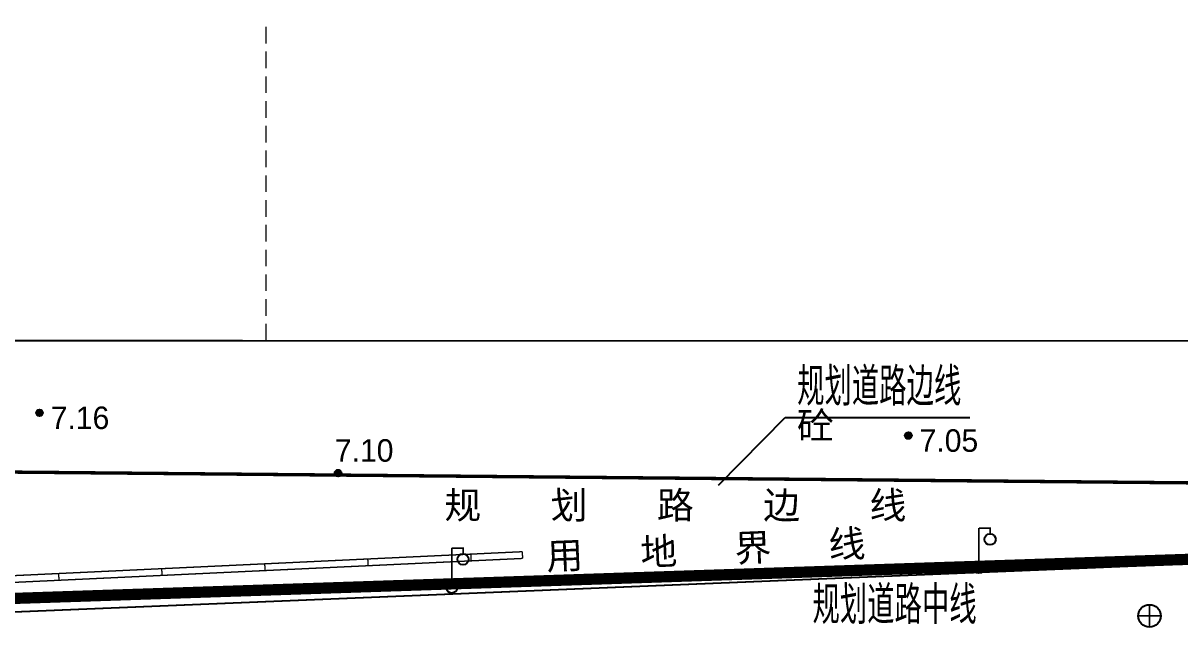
# Model space of a CAD drawing. Extents: x -83084 to 31773731, y -158416 to 241421036.
# Drawn here: x 31995.1 to 32046.5, y 241310.1 to 241337 of the extents above; entities that cross this region are included whole.
import ezdxf
from ezdxf.enums import TextEntityAlignment as Align
from ezdxf.xclip import XClip

# ---------------------------------------------------------------- set-up
doc = ezdxf.new("R2010")
doc.units = 0
doc.header["$LTSCALE"] = 1000
doc.header["$MEASUREMENT"] = 0
doc.header["$XCLIPFRAME"] = 0
for name, pattern in [('2', [0]), ('677', [0]), ('721020', [0]), ('721120', [0]), ('CENTER2', [1.125, 0.75, -0.125, 0.125, -0.125])]:
    doc.linetypes.add(name, pattern=pattern)
for name, color, linetype in [('DIM_LEAD', 3, 'Continuous'), ('GZ_BJT_用地界线', 1, 'Continuous'), ('PUB_TEXT', 7, 'Continuous'), ('规划道路边线', 165, 'Continuous')]:
    doc.layers.add(name, color=color, linetype=linetype)
doc.layers.add('地形', color=7, linetype='Continuous', true_color=0x323232)
doc.layers.add('建筑控制线', color=7, linetype='Continuous', true_color=0xff0505)
doc.styles.add('_TCH_DIM', font='SIMPLEX', dxfattribs={"bigfont": 'GBCBIG'})
doc.styles.add('DMHT', font='')
doc.styles.add('GKST', font='')
doc.styles.add('JMHT', font='')
doc.styles.add('SXHT', font='')
doc.styles.get('DMHT').set_extended_font_data('方正细等线简体')
doc.styles.get('GKST').set_extended_font_data('方正细等线简体')
doc.styles.get('JMHT').set_extended_font_data('方正细等线简体')
doc.styles.get('SXHT').set_extended_font_data('方正细等线简体')

# ---------------------------------------------------------------- blocks, each defined once
blk = doc.blocks.new('jjjg')
at = {"layer": '建筑控制线', "color": 1, "linetype": 'CENTER2', "ltscale": 0.01, "const_width": 0.5}
for points in [[(383.239, 107.973), (344.513, 97.96), (232.405, 68.975), (183.609, 58.956), (155.208, 51.953), (155.198, 51.951), (135.846, 179.065), (134.192, 189.926), (133.85, 194.329), (133.812, 204.312), (133.812, 204.314), (133.604, 259.566), (133.74, 265.128), (133.853, 269.743), (134.678, 279.892), (134.86, 281.203), (147.348, 281.975), (306.164, 287.26), (316.913, 289.169, 0.024864), (335.611, 291.821, 0.001838), (336.982, 292.091), (359.271, 296.561)], [(357.562, 275.82), (341.257, 272.55, 0.43043), (333.542, 260.242), (334.652, 255.949), (335.41, 253.018), (366.048, 134.514), (346.685, 129.508), (312.729, 260.842, 0.339359), (303.139, 268.339), (188.333, 269.388, 0.489761), (168.731, 244.6), (146.967, 207.555), (138.651, 241.283, -0.019329), (133.74, 265.128), (133.853, 269.743), (134.678, 279.892), (134.86, 281.203), (147.348, 281.975), (306.164, 287.26), (316.913, 289.169, 0.024864), (335.611, 291.821, 0.001838), (336.982, 292.091), (359.271, 296.561)]]:
    blk.add_lwpolyline(points, format="xyb", dxfattribs=at)
blk = doc.blocks.new('333')
at = {"color": 0, "linetype": 'Continuous', "lineweight": -3, "const_width": 0.15}
for points in [[(0, 0.5), (0, 3.5)], [(0, 3.5), (1, 3.5), (1, 3)]]:
    blk.add_lwpolyline(points, dxfattribs=at)
at = {"color": 0, "linetype": 'Continuous', "lineweight": -3}
for centre in [(1, 2.5), (0, 0)]:
    blk.add_circle(centre, 0.5, dxfattribs=at)
blk = doc.blocks.new('904')
at = {"linetype": '2'}
h = blk.add_hatch(color=0, dxfattribs=at)
edge = h.paths.add_edge_path(flags=0)
edge.add_arc((0, 0), 0.3, 0, 360)
at = {"color": 0, "linetype": 'Continuous', "lineweight": -3}
for radius in [0.3, 0.15]:
    blk.add_circle((0, 0), radius, dxfattribs=at)
blk = doc.blocks.new('654')
at = {"color": 0, "linetype": 'Continuous', "lineweight": -3, "const_width": 0.15}
for points in [[(0, -1), (0, 1)], [(-1, 0), (1, 0)]]:
    blk.add_lwpolyline(points, dxfattribs=at)
at = {"color": 0, "linetype": 'Continuous', "lineweight": -3}
blk.add_circle((0, 0), 1, dxfattribs=at)
blk = doc.blocks.new('ysdx12')
at = {"layer": '地形', "linetype": '721120', "lineweight": -3, "ltscale": 0.5, "const_width": 0.15}
blk.add_lwpolyline([(69.827, 199.881), (-48.646, 200.963)], dxfattribs=at)
at = {"layer": '地形', "linetype": 'Continuous', "lineweight": -3, "ltscale": 0.5}
for points, const_width in [([(83.837, 228.783), (83.843, 206.618), (-60.916, 206.63), (-60.915, 224.143)], 0.075), ([(-18.192, 219.827), (-18.192, 220.577)], 0.06), ([(-18.192, 218.727), (-18.192, 219.477)], 0.06), ([(-18.192, 217.627), (-18.192, 218.377)], 0.06), ([(-18.192, 216.527), (-18.192, 217.277)], 0.06), ([(-18.192, 215.427), (-18.192, 216.177)], 0.06), ([(-18.192, 214.327), (-18.192, 215.077)], 0.06), ([(-18.192, 213.227), (-18.192, 213.977)], 0.06), ([(-18.193, 212.127), (-18.192, 212.877)], 0.06), ([(-18.193, 211.027), (-18.193, 211.777)], 0.06), ([(-18.193, 209.927), (-18.193, 210.677)], 0.06), ([(-18.193, 208.827), (-18.193, 209.577)], 0.06), ([(-18.193, 207.727), (-18.193, 208.477)], 0.06), ([(-18.193, 206.627), (-18.193, 207.377)], 0.06), ([(-141.318, 189.364), (-138.744, 188.86), (-135.073, 188.266), (-89.118, 191.861), (-57.993, 193.4), (20.199, 196.606), (78.116, 198.751)], 0.075), ([(-29.695, 196.174), (-6.814, 197.251)], 0.06), ([(-6.8, 196.952), (-6.814, 197.251)], 0.06), ([(-29.68, 195.874), (-6.8, 196.952)], 0.06), ([(-13.664, 196.628), (-13.678, 196.928)], 0.06), ([(-9.088, 196.844), (-9.102, 197.144)], 0.06), ([(-27.392, 195.982), (-27.407, 196.282)], 0.06), ([(-22.816, 196.197), (-22.83, 196.497)], 0.06), ([(-18.24, 196.413), (-18.254, 196.713)], 0.06)]:
    blk.add_lwpolyline(points, dxfattribs=dict(at, const_width=const_width))
at = {"layer": '地形', "linetype": '721020', "lineweight": -3, "ltscale": 0.5, "const_width": 0.15}
blk.add_lwpolyline([(155.187, 19.465), (116.461, 9.453), (4.353, -19.532), (-44.443, -29.551), (-72.844, -36.554), (-72.854, -36.557), (-92.206, 90.558), (-93.86, 101.419), (-94.202, 105.822), (-94.24, 115.804), (-94.24, 115.807), (-94.448, 171.059), (-94.312, 176.62), (-94.199, 181.236), (-93.374, 191.385), (-93.192, 192.696), (-80.704, 193.468), (78.112, 198.753), (88.861, 200.662, 0.024922), (107.559, 203.314, 0.002245), (108.93, 203.583), (131.218, 208.054)], format="xyb", dxfattribs=at)
at = {"layer": '地形', "linetype": '677', "lineweight": -3, "ltscale": 0.5, "const_width": 0.06}
blk.add_lwpolyline([(-29.68, 195.874), (-6.8, 196.952)], dxfattribs=at)
at = {"layer": '地形', "linetype": 'Continuous', "xscale": 0.5, "yscale": 0.5}
for name, p in [('904', (-28.26, 203.42)), ('904', (10.331, 202.409)), ('333', (13.463, 196.549)), ('333', (-9.948, 195.663)), ('654', (21.042, 194.397))]:
    blk.add_blockref(name, p, dxfattribs=at)
at = {"layer": '地形', "style": 'GKST'}
blk.add_text('砼', height=1.2, dxfattribs=at).set_placement((5.383, 201.896), align=Align.BOTTOM_LEFT)
at = {"layer": '地形', "style": 'JMHT'}
for s, p in [('规', (-9.459, 199.316)), ('划', (-4.739, 199.316)), ('路', (-0.018, 199.316)), ('边', (4.703, 199.316)), ('线', (9.424, 199.316))]:
    blk.add_text(s, height=1.2, dxfattribs=at).set_placement(p, align=Align.MIDDLE_CENTER)
at = {"layer": '地形', "style": 'SXHT'}
for s, p in [('线', (7.601, 197.601)), ('地', (-0.756, 197.26)), ('界', (3.422, 197.431)), ('用', (-4.934, 197.089))]:
    blk.add_text(s, height=1.2, rotation=2.3409, dxfattribs=at).set_placement(p, align=Align.MIDDLE_CENTER)
for points in [[(-27.76, 203.82), (-25.185, 203.82), (-25.185, 202.57), (-27.76, 202.57)], [(10.831, 202.809), (13.406, 202.809), (13.406, 201.559), (10.831, 201.559)], [(-15.14, 202.37), (-12.565, 202.37), (-12.565, 201.12), (-15.14, 201.12)]]:
    blk.add_wipeout(points).dxf.layer = '地形'
at = {"layer": '地形', "linetype": 'Continuous', "xscale": 0.5, "yscale": 0.5}
blk.add_blockref('904', (-14.997, 200.743), dxfattribs=at)
at = {"layer": '地形', "style": 'DMHT'}
for s, p in [('7.16', (-27.76, 203.7)), ('7.05', (10.831, 202.689)), ('7.10', (-15.14, 202.25))]:
    blk.add_text(s, height=1, dxfattribs=at).set_placement(p, align=Align.TOP_LEFT)
blk = doc.blocks.new('ghdlbx')
at = {"layer": '规划道路边线', "linetype": '721120', "lineweight": -3, "ltscale": 0.5, "const_width": 0.15}
blk.add_lwpolyline([(69.827, 199.881), (-48.646, 200.963)], dxfattribs=at)
blk = doc.blocks.new('zbyd')
at = {"layer": 'DIM_LEAD'}
for p, q in [((-284.744, 145.85), (-281.789, 148.863)), ((-281.789, 148.863), (-273.577, 148.863))]:
    blk.add_line(p, q, dxfattribs=at)
at = {"layer": 'PUB_TEXT', "style": '_TCH_DIM'}
for s, p in [('规划道路边线', (-281.251, 149.388)), ('规划道路中线', (-280.57, 139.687))]:
    blk.add_text(s, height=1.6879, dxfattribs=at).set_placement(p)

msp = doc.modelspace()

# ---------------------------------------------------------------- linework, layer by layer
at = {"layer": 'GZ_BJT_用地界线', "linetype": 'CENTER2', "lineweight": 0, "ltscale": 10, "const_width": 0.001}
msp.add_lwpolyline([(32179.259, 241135.698), (32140.533, 241125.686), (32028.425, 241096.701), (31979.629, 241086.682), (31951.228, 241079.679), (31951.218, 241079.676), (31931.866, 241206.791), (31930.212, 241217.652), (31929.87, 241222.055), (31929.832, 241232.037), (31929.832, 241232.04), (31929.624, 241287.292), (31929.76, 241292.853), (31929.873, 241297.469), (31930.698, 241307.618), (31930.88, 241308.929), (31943.368, 241309.701), (32102.184, 241314.986), (32112.933, 241316.895, 0.024864), (32131.631, 241319.547, 0.001838), (32133.002, 241319.816), (32155.29, 241324.287)], format="xyb", dxfattribs=at)
msp.add_lwpolyline([(32179.259, 241135.698), (32140.533, 241125.686), (32028.425, 241096.701), (31979.629, 241086.682), (31951.228, 241079.679), (31951.218, 241079.676), (31931.866, 241206.791), (31930.212, 241217.652), (31929.87, 241222.055), (31929.832, 241232.037), (31929.832, 241232.04), (31929.624, 241287.292), (31929.76, 241292.853), (31929.873, 241297.469), (31930.698, 241307.618), (31930.88, 241308.929), (31943.368, 241309.701), (32102.184, 241314.986), (32112.933, 241316.895, 0.024864), (32131.631, 241319.547, 0.001838), (32133.002, 241319.816), (32155.29, 241324.287)], format="xyb", dxfattribs=at)
msp.add_lwpolyline([(32179.259, 241135.698), (32140.533, 241125.686), (32028.425, 241096.701), (31979.629, 241086.682), (31951.228, 241079.679), (31951.218, 241079.676), (31931.866, 241206.791), (31930.212, 241217.652), (31929.87, 241222.055), (31929.832, 241232.037), (31929.832, 241232.04), (31929.624, 241287.292), (31929.76, 241292.853), (31929.873, 241297.469), (31930.698, 241307.618), (31930.88, 241308.929), (31943.368, 241309.701), (32102.184, 241314.986), (32112.933, 241316.895, 0.024864), (32131.631, 241319.547, 0.001838), (32133.002, 241319.816), (32155.29, 241324.287)], format="xyb", dxfattribs=at)
msp.add_lwpolyline([(32179.259, 241135.698), (32140.533, 241125.686), (32028.425, 241096.701), (31979.629, 241086.682), (31951.228, 241079.679), (31951.218, 241079.676), (31931.866, 241206.791), (31930.212, 241217.652), (31929.87, 241222.055), (31929.832, 241232.037), (31929.832, 241232.04), (31929.624, 241287.292), (31929.76, 241292.853), (31929.873, 241297.469), (31930.698, 241307.618), (31930.88, 241308.929), (31943.368, 241309.701), (32102.184, 241314.986), (32112.933, 241316.895, 0.024864), (32131.631, 241319.547, 0.001838), (32133.002, 241319.816), (32155.29, 241324.287)], format="xyb", dxfattribs=at)

# ---------------------------------------------------------------- next in the draw order: wipeouts: each hides what was drawn before it
msp.add_wipeout([(32128.838, 241433.226), (32128.838, 241391.226), (31905.854, 241391.226), (31905.854, 241333.087), (31867.793, 241333.087), (31867.793, 241211.576), (31912.1, 241211.576), (31912.1, 241022.726), (31783.02, 241022.726), (31783.02, 241433.226)])

# ---------------------------------------------------------------- next in the draw order: linework, layer by layer
at = {"layer": 'GZ_BJT_用地界线', "linetype": 'CENTER2', "lineweight": 0}
msp.add_lwpolyline([(32153.582, 241303.546), (32137.277, 241300.275, 0.43043), (32129.562, 241287.968), (32130.672, 241283.674), (32131.43, 241280.744), (32162.068, 241162.24), (32142.705, 241157.234), (32108.749, 241288.568, 0.339359), (32099.159, 241296.065), (31984.352, 241297.113, 0.489761), (31964.751, 241272.326), (31942.987, 241235.281), (31934.671, 241269.009, -0.019329), (31929.76, 241292.853), (31929.873, 241297.469), (31930.698, 241307.618), (31930.88, 241308.929), (31943.368, 241309.701), (32102.184, 241314.986), (32112.933, 241316.895, 0.024864), (32131.631, 241319.547, 0.001838), (32133.002, 241319.816), (32155.29, 241324.287)], format="xyb", dxfattribs=at)

# ---------------------------------------------------------------- next in the draw order: block references
at = {"layer": 'PUB_TEXT'}
ref = msp.add_blockref('jjjg', (31796.02, 241027.726), dxfattribs=at)
XClip(ref).set_block_clipping_path([(-13.0000000003, -5.0000000001), (531.4999999997, 405.4999999999)])

# ---------------------------------------------------------------- next in the draw order: block references
ref = msp.add_blockref('ysdx12', (32024.072, 241116.233))
XClip(ref).set_block_clipping_path([(-272.4682125144, -93.5070921242), (303.3494281587, 310.7769526536)])

# ---------------------------------------------------------------- next in the draw order: block references
ref = msp.add_blockref('ghdlbx', (32024.072, 241116.233))
XClip(ref).set_block_clipping_path([(-228.0520679788, -93.5070920873), (303.447932021, 316.9929079127)])
msp.add_blockref('zbyd', (32310.714, 241170.585))

# ---------------------------------------------------------------- next in the draw order: wipeouts: each hides what was drawn before it
msp.add_wipeout([(32128.838, 241433.226), (32128.838, 241391.226), (31905.854, 241391.226), (31906.098, 241297.303), (31867.793, 241297.303), (31867.793, 241211.576), (31912.1, 241211.576), (31912.1, 241022.726), (31783.02, 241022.726), (31783.02, 241433.226)])

doc.saveas('drawing.dxf')
